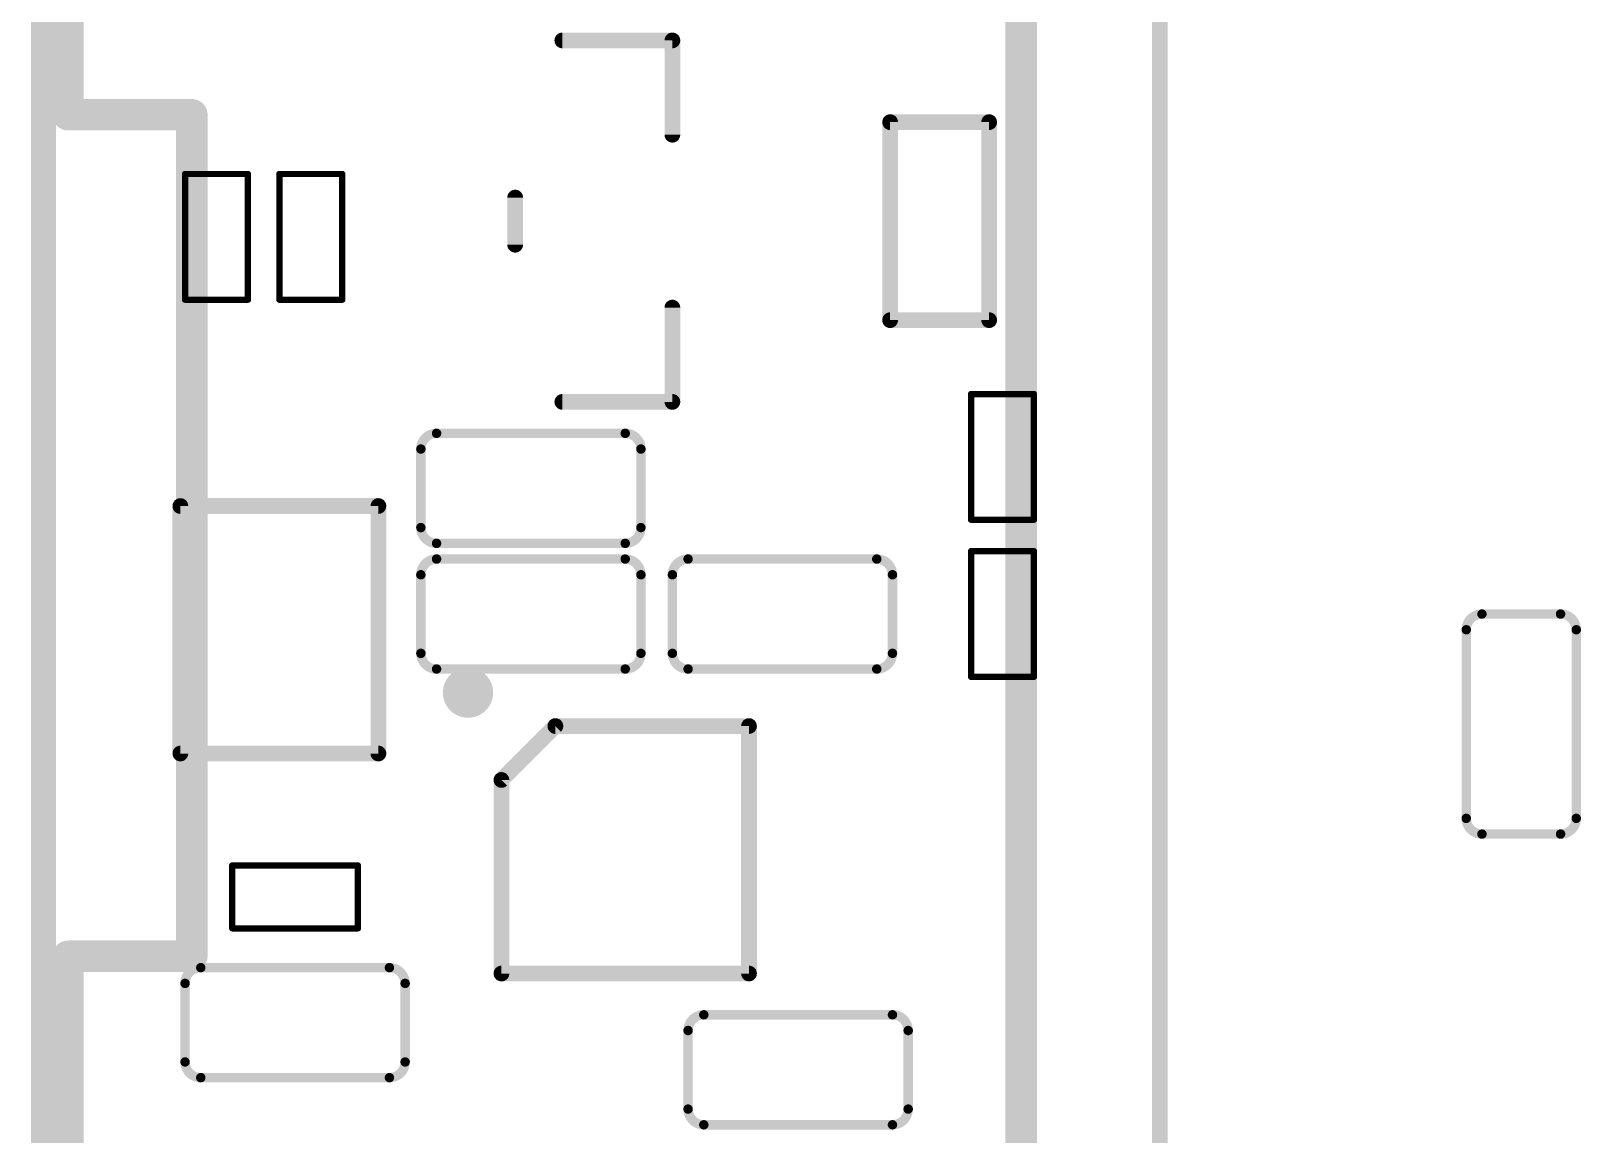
# Model space of a CAD drawing. Extents: x -0.5 to 59.7, y -5.4 to 61.3.
# Drawn here: x -0.1 to 12.42, y 9.39 to 18.3 of the extents above; entities that cross this region are included whole.
import ezdxf

# ---------------------------------------------------------------- set-up
doc = ezdxf.new("R2010")
doc.units = 0
for name, color, linetype in [('20', 213, 'CONTINUOUS'), ('21', 253, 'CONTINUOUS'), ('22', 140, 'CONTINUOUS')]:
    doc.layers.add(name, color=color, linetype=linetype)

msp = doc.modelspace()

# ---------------------------------------------------------------- linework, layer by layer
at = {"layer": '20', "const_width": 0.2032}
msp.add_lwpolyline([(0, 19.9965), (0, 6.2184)], dxfattribs=at)
at = {"layer": '21'}
for points, const_width in [([(9.017, 22.101), (9.017, 8.001)], 0.127), ([(5.08, 18.2245), (4.191, 18.2245)], 0.127), ([(5.08, 17.4625), (5.08, 18.2245)], 0.127), ([(7.639, 17.564), (6.839, 17.564)], 0.127), ([(6.839, 17.564), (6.839, 15.964)], 0.127), ([(7.639, 15.964), (7.639, 17.564)], 0.127), ([(1.143, 16.129), (1.143, 17.145)], 0.0508), ([(1.143, 17.145), (1.651, 17.145)], 0.0508), ([(1.651, 17.145), (1.651, 16.129)], 0.0508), ([(1.905, 16.129), (1.905, 17.145)], 0.0508), ([(1.905, 17.145), (2.413, 17.145)], 0.0508), ([(2.413, 17.145), (2.413, 16.129)], 0.0508), ([(3.81, 16.9545), (3.81, 16.5735)], 0.127), ([(1.651, 16.129), (1.143, 16.129)], 0.0508), ([(2.413, 16.129), (1.905, 16.129)], 0.0508), ([(5.08, 15.3035), (5.08, 16.0655)], 0.127), ([(6.839, 15.964), (7.639, 15.964)], 0.127), ([(4.191, 15.3035), (5.08, 15.3035)], 0.127), ([(7.493, 14.351), (7.493, 15.367)], 0.0508), ([(7.493, 15.367), (8.001, 15.367)], 0.0508), ([(8.001, 15.367), (8.001, 14.351)], 0.0508), ([(3.175, 15.0495), (4.699, 15.0495)], 0.0762), ([(3.048, 14.2875), (3.048, 14.9225)], 0.0762), ([(4.826, 14.9225), (4.826, 14.2875)], 0.0762), ([(2.705, 14.462), (1.105, 14.462)], 0.127), ([(1.105, 14.462), (1.105, 12.462)], 0.127), ([(2.705, 12.462), (2.705, 14.462)], 0.127), ([(8.001, 14.351), (7.493, 14.351)], 0.0508), ([(4.699, 14.1605), (3.175, 14.1605)], 0.0762), ([(3.175, 14.0335), (4.699, 14.0335)], 0.0762), ([(5.207, 14.0335), (6.731, 14.0335)], 0.0762), ([(7.493, 13.081), (7.493, 14.097)], 0.0508), ([(7.493, 14.097), (8.001, 14.097)], 0.0508), ([(8.001, 14.097), (8.001, 13.081)], 0.0508), ([(3.048, 13.2715), (3.048, 13.9065)], 0.0762), ([(4.826, 13.9065), (4.826, 13.2715)], 0.0762), ([(5.08, 13.2715), (5.08, 13.9065)], 0.0762), ([(6.858, 13.9065), (6.858, 13.2715)], 0.0762), ([(4.699, 13.1445), (3.175, 13.1445)], 0.0762), ([(6.731, 13.1445), (5.207, 13.1445)], 0.0762), ([(8.001, 13.081), (7.493, 13.081)], 0.0508), ([(3.699, 12.2483), (4.1347, 12.684)], 0.127), ([(4.1347, 12.684), (5.699, 12.684)], 0.127), ([(5.699, 12.684), (5.699, 10.684)], 0.127), ([(1.105, 12.462), (2.705, 12.462)], 0.127), ([(3.699, 10.684), (3.699, 12.2483)], 0.127), ([(1.524, 11.049), (1.524, 11.557)], 0.0508), ([(1.524, 11.557), (2.54, 11.557)], 0.0508), ([(2.54, 11.557), (2.54, 11.049)], 0.0508), ([(2.54, 11.049), (1.524, 11.049)], 0.0508), ([(1.27, 10.7315), (2.794, 10.7315)], 0.0762), ([(5.699, 10.684), (3.699, 10.684)], 0.127), ([(1.143, 9.9695), (1.143, 10.6045)], 0.0762), ([(2.921, 10.6045), (2.921, 9.9695)], 0.0762), ([(5.334, 10.3505), (6.858, 10.3505)], 0.0762), ([(5.207, 9.5885), (5.207, 10.2235)], 0.0762), ([(6.985, 10.2235), (6.985, 9.5885)], 0.0762), ([(2.794, 9.8425), (1.27, 9.8425)], 0.0762), ([(6.858, 9.4615), (5.334, 9.4615)], 0.0762)]:
    msp.add_lwpolyline(points, dxfattribs=dict(at, const_width=const_width))
for points, const_width in [([(4.191, 18.2563, 1), (4.191, 18.1928)], 0.0635), ([(5.1117, 18.2245, 1), (5.0483, 18.2245)], 0.0635), ([(5.08, 18.1928, 1), (5.08, 18.2563)], 0.0635), ([(6.8708, 17.564, 1), (6.8073, 17.564)], 0.0635), ([(6.839, 17.5957, 1), (6.839, 17.5323)], 0.0635), ([(7.6707, 17.564, 1), (7.6073, 17.564)], 0.0635), ([(7.639, 17.5323, 1), (7.639, 17.5957)], 0.0635), ([(5.0483, 17.4625, 1), (5.1117, 17.4625)], 0.0635), ([(1.1557, 17.145, 1), (1.1303, 17.145)], 0.0254), ([(1.143, 17.1577, 1), (1.143, 17.1323)], 0.0254), ([(1.6637, 17.145, 1), (1.6383, 17.145)], 0.0254), ([(1.651, 17.1323, 1), (1.651, 17.1577)], 0.0254), ([(1.9177, 17.145, 1), (1.8923, 17.145)], 0.0254), ([(1.905, 17.1577, 1), (1.905, 17.1323)], 0.0254), ([(2.4257, 17.145, 1), (2.4003, 17.145)], 0.0254), ([(2.413, 17.1323, 1), (2.413, 17.1577)], 0.0254), ([(3.8418, 16.9545, 1), (3.7782, 16.9545)], 0.0635), ([(3.7782, 16.5735, 1), (3.8418, 16.5735)], 0.0635), ([(1.143, 16.1417, 1), (1.143, 16.1163)], 0.0254), ([(1.651, 16.1163, 1), (1.651, 16.1417)], 0.0254), ([(1.905, 16.1417, 1), (1.905, 16.1163)], 0.0254), ([(2.413, 16.1163, 1), (2.413, 16.1417)], 0.0254), ([(1.1303, 16.129, 1), (1.1557, 16.129)], 0.0254), ([(1.6383, 16.129, 1), (1.6637, 16.129)], 0.0254), ([(1.8923, 16.129, 1), (1.9177, 16.129)], 0.0254), ([(2.4003, 16.129, 1), (2.4257, 16.129)], 0.0254), ([(5.1117, 16.0655, 1), (5.0483, 16.0655)], 0.0635), ([(6.839, 15.9958, 1), (6.839, 15.9322)], 0.0635), ([(6.8073, 15.964, 1), (6.8708, 15.964)], 0.0635), ([(7.6073, 15.964, 1), (7.6707, 15.964)], 0.0635), ([(7.639, 15.9322, 1), (7.639, 15.9958)], 0.0635), ([(4.191, 15.3353, 1), (4.191, 15.2718)], 0.0635), ([(5.0483, 15.3035, 1), (5.1117, 15.3035)], 0.0635), ([(5.08, 15.2718, 1), (5.08, 15.3353)], 0.0635), ([(7.5057, 15.367, 1), (7.4803, 15.367)], 0.0254), ([(7.493, 15.3797, 1), (7.493, 15.3543)], 0.0254), ([(8.0137, 15.367, 1), (7.9883, 15.367)], 0.0254), ([(8.001, 15.3543, 1), (8.001, 15.3797)], 0.0254), ([(3.175, 15.0495, 0.4142), (3.048, 14.9225)], 0.0762), ([(3.175, 15.0686, 1), (3.175, 15.0305)], 0.0381), ([(3.175, 15.0305, 1), (3.175, 15.0686)], 0.0381), ([(4.699, 15.0686, 1), (4.699, 15.0305)], 0.0381), ([(4.826, 14.9225, 0.4142), (4.699, 15.0495)], 0.0762), ([(4.699, 15.0305, 1), (4.699, 15.0686)], 0.0381), ([(3.0671, 14.9225, 1), (3.029, 14.9225)], 0.0381), ([(3.029, 14.9225, 1), (3.0671, 14.9225)], 0.0381), ([(4.8451, 14.9225, 1), (4.807, 14.9225)], 0.0381), ([(4.807, 14.9225, 1), (4.8451, 14.9225)], 0.0381), ([(1.105, 14.4938, 1), (1.105, 14.4303)], 0.0635), ([(1.1367, 14.462, 1), (1.0733, 14.462)], 0.0635), ([(2.7368, 14.462, 1), (2.6732, 14.462)], 0.0635), ([(2.705, 14.4303, 1), (2.705, 14.4938)], 0.0635), ([(3.048, 14.2875, 0.4142), (3.175, 14.1605)], 0.0762), ([(3.0671, 14.2875, 1), (3.029, 14.2875)], 0.0381), ([(3.029, 14.2875, 1), (3.0671, 14.2875)], 0.0381), ([(4.699, 14.1605, 0.4142), (4.826, 14.2875)], 0.0762), ([(4.8451, 14.2875, 1), (4.807, 14.2875)], 0.0381), ([(4.807, 14.2875, 1), (4.8451, 14.2875)], 0.0381), ([(7.493, 14.3637, 1), (7.493, 14.3383)], 0.0254), ([(7.4803, 14.351, 1), (7.5057, 14.351)], 0.0254), ([(7.9883, 14.351, 1), (8.0137, 14.351)], 0.0254), ([(8.001, 14.3383, 1), (8.001, 14.3637)], 0.0254), ([(3.175, 14.1796, 1), (3.175, 14.1415)], 0.0381), ([(3.175, 14.1415, 1), (3.175, 14.1796)], 0.0381), ([(4.699, 14.1796, 1), (4.699, 14.1415)], 0.0381), ([(4.699, 14.1415, 1), (4.699, 14.1796)], 0.0381), ([(3.175, 14.0335, 0.4142), (3.048, 13.9065)], 0.0762), ([(3.175, 14.0526, 1), (3.175, 14.0145)], 0.0381), ([(3.175, 14.0145, 1), (3.175, 14.0526)], 0.0381), ([(4.826, 13.9065, 0.4142), (4.699, 14.0335)], 0.0762), ([(4.699, 14.0526, 1), (4.699, 14.0145)], 0.0381), ([(4.699, 14.0145, 1), (4.699, 14.0526)], 0.0381), ([(5.207, 14.0335, 0.4142), (5.08, 13.9065)], 0.0762), ([(5.207, 14.0526, 1), (5.207, 14.0145)], 0.0381), ([(5.207, 14.0145, 1), (5.207, 14.0526)], 0.0381), ([(6.858, 13.9065, 0.4142), (6.731, 14.0335)], 0.0762), ([(6.731, 14.0526, 1), (6.731, 14.0145)], 0.0381), ([(6.731, 14.0145, 1), (6.731, 14.0526)], 0.0381), ([(7.5057, 14.097, 1), (7.4803, 14.097)], 0.0254), ([(7.493, 14.1097, 1), (7.493, 14.0843)], 0.0254), ([(8.0137, 14.097, 1), (7.9883, 14.097)], 0.0254), ([(8.001, 14.0843, 1), (8.001, 14.1097)], 0.0254), ([(3.0671, 13.9065, 1), (3.029, 13.9065)], 0.0381), ([(3.029, 13.9065, 1), (3.0671, 13.9065)], 0.0381), ([(4.8451, 13.9065, 1), (4.807, 13.9065)], 0.0381), ([(4.807, 13.9065, 1), (4.8451, 13.9065)], 0.0381), ([(5.0991, 13.9065, 1), (5.061, 13.9065)], 0.0381), ([(5.061, 13.9065, 1), (5.0991, 13.9065)], 0.0381), ([(6.8771, 13.9065, 1), (6.839, 13.9065)], 0.0381), ([(6.839, 13.9065, 1), (6.8771, 13.9065)], 0.0381), ([(3.048, 13.2715, 0.4142), (3.175, 13.1445)], 0.0762), ([(3.0671, 13.2715, 1), (3.029, 13.2715)], 0.0381), ([(3.029, 13.2715, 1), (3.0671, 13.2715)], 0.0381), ([(4.699, 13.1445, 0.4142), (4.826, 13.2715)], 0.0762), ([(4.8451, 13.2715, 1), (4.807, 13.2715)], 0.0381), ([(4.807, 13.2715, 1), (4.8451, 13.2715)], 0.0381), ([(5.08, 13.2715, 0.4142), (5.207, 13.1445)], 0.0762), ([(5.0991, 13.2715, 1), (5.061, 13.2715)], 0.0381), ([(5.061, 13.2715, 1), (5.0991, 13.2715)], 0.0381), ([(6.731, 13.1445, 0.4142), (6.858, 13.2715)], 0.0762), ([(6.8771, 13.2715, 1), (6.839, 13.2715)], 0.0381), ([(6.839, 13.2715, 1), (6.8771, 13.2715)], 0.0381), ([(3.175, 13.1636, 1), (3.175, 13.1255)], 0.0381), ([(3.175, 13.1255, 1), (3.175, 13.1636)], 0.0381), ([(3.429, 12.8524, 1), (3.429, 13.0556, 1), (3.429, 12.8524)], 0.2032), ([(4.699, 13.1636, 1), (4.699, 13.1255)], 0.0381), ([(4.699, 13.1255, 1), (4.699, 13.1636)], 0.0381), ([(5.207, 13.1636, 1), (5.207, 13.1255)], 0.0381), ([(5.207, 13.1255, 1), (5.207, 13.1636)], 0.0381), ([(6.731, 13.1636, 1), (6.731, 13.1255)], 0.0381), ([(6.731, 13.1255, 1), (6.731, 13.1636)], 0.0381), ([(7.493, 13.0937, 1), (7.493, 13.0683)], 0.0254), ([(7.4803, 13.081, 1), (7.5057, 13.081)], 0.0254), ([(7.9883, 13.081, 1), (8.0137, 13.081)], 0.0254), ([(8.001, 13.0683, 1), (8.001, 13.0937)], 0.0254), ([(4.1347, 12.7158, 1), (4.1347, 12.6523)], 0.0635), ([(4.1572, 12.6615, 1), (4.1123, 12.7065)], 0.0635), ([(5.7307, 12.684, 1), (5.6673, 12.684)], 0.0635), ([(5.699, 12.6523, 1), (5.699, 12.7158)], 0.0635), ([(1.105, 12.4938, 1), (1.105, 12.4302)], 0.0635), ([(2.705, 12.4302, 1), (2.705, 12.4938)], 0.0635), ([(1.0733, 12.462, 1), (1.1367, 12.462)], 0.0635), ([(2.6732, 12.462, 1), (2.7368, 12.462)], 0.0635), ([(3.7308, 12.2483, 1), (3.6673, 12.2483)], 0.0635), ([(3.6765, 12.2707, 1), (3.7215, 12.2258)], 0.0635), ([(1.5367, 11.557, 1), (1.5113, 11.557)], 0.0254), ([(1.524, 11.5697, 1), (1.524, 11.5443)], 0.0254), ([(2.5527, 11.557, 1), (2.5273, 11.557)], 0.0254), ([(2.54, 11.5443, 1), (2.54, 11.5697)], 0.0254), ([(1.524, 11.0617, 1), (1.524, 11.0363)], 0.0254), ([(1.5113, 11.049, 1), (1.5367, 11.049)], 0.0254), ([(2.5273, 11.049, 1), (2.5527, 11.049)], 0.0254), ([(2.54, 11.0363, 1), (2.54, 11.0617)], 0.0254), ([(1.27, 10.7315, 0.4142), (1.143, 10.6045)], 0.0762), ([(1.27, 10.7506, 1), (1.27, 10.7125)], 0.0381), ([(1.27, 10.7125, 1), (1.27, 10.7506)], 0.0381), ([(2.794, 10.7506, 1), (2.794, 10.7125)], 0.0381), ([(2.921, 10.6045, 0.4142), (2.794, 10.7315)], 0.0762), ([(2.794, 10.7125, 1), (2.794, 10.7506)], 0.0381), ([(3.699, 10.7158, 1), (3.699, 10.6523)], 0.0635), ([(3.6673, 10.684, 1), (3.7308, 10.684)], 0.0635), ([(5.6673, 10.684, 1), (5.7307, 10.684)], 0.0635), ([(5.699, 10.6523, 1), (5.699, 10.7158)], 0.0635), ([(1.1621, 10.6045, 1), (1.124, 10.6045)], 0.0381), ([(1.124, 10.6045, 1), (1.1621, 10.6045)], 0.0381), ([(2.9401, 10.6045, 1), (2.902, 10.6045)], 0.0381), ([(2.902, 10.6045, 1), (2.9401, 10.6045)], 0.0381), ([(5.334, 10.3505, 0.4142), (5.207, 10.2235)], 0.0762), ([(5.334, 10.3696, 1), (5.334, 10.3315)], 0.0381), ([(5.334, 10.3315, 1), (5.334, 10.3696)], 0.0381), ([(6.858, 10.3696, 1), (6.858, 10.3315)], 0.0381), ([(6.985, 10.2235, 0.4142), (6.858, 10.3505)], 0.0762), ([(6.858, 10.3315, 1), (6.858, 10.3696)], 0.0381), ([(5.226, 10.2235, 1), (5.1879, 10.2235)], 0.0381), ([(5.1879, 10.2235, 1), (5.226, 10.2235)], 0.0381), ([(7.0041, 10.2235, 1), (6.966, 10.2235)], 0.0381), ([(6.966, 10.2235, 1), (7.0041, 10.2235)], 0.0381), ([(1.143, 9.9695, 0.4142), (1.27, 9.8425)], 0.0762), ([(1.1621, 9.9695, 1), (1.124, 9.9695)], 0.0381), ([(1.124, 9.9695, 1), (1.1621, 9.9695)], 0.0381), ([(2.794, 9.8425, 0.4142), (2.921, 9.9695)], 0.0762), ([(2.9401, 9.9695, 1), (2.902, 9.9695)], 0.0381), ([(2.902, 9.9695, 1), (2.9401, 9.9695)], 0.0381), ([(1.27, 9.8616, 1), (1.27, 9.8235)], 0.0381), ([(1.27, 9.8235, 1), (1.27, 9.8616)], 0.0381), ([(2.794, 9.8616, 1), (2.794, 9.8235)], 0.0381), ([(2.794, 9.8235, 1), (2.794, 9.8616)], 0.0381), ([(5.226, 9.5885, 1), (5.1879, 9.5885)], 0.0381), ([(5.1879, 9.5885, 1), (5.226, 9.5885)], 0.0381), ([(5.207, 9.5885, 0.4142), (5.334, 9.4615)], 0.0762), ([(6.858, 9.4615, 0.4142), (6.985, 9.5885)], 0.0762), ([(7.0041, 9.5885, 1), (6.966, 9.5885)], 0.0381), ([(6.966, 9.5885, 1), (7.0041, 9.5885)], 0.0381), ([(5.334, 9.4806, 1), (5.334, 9.4425)], 0.0381), ([(5.334, 9.4425, 1), (5.334, 9.4806)], 0.0381), ([(6.858, 9.4806, 1), (6.858, 9.4425)], 0.0381), ([(6.858, 9.4425, 1), (6.858, 9.4806)], 0.0381)]:
    msp.add_lwpolyline(points, format="xyb", dxfattribs=dict(at, const_width=const_width))
at = {"layer": '22'}
for points, const_width in [([(0.198, 20.324), (0.198, 17.624)], 0.254), ([(7.898, 19.224), (7.898, 9.224)], 0.254), ([(0.198, 17.624), (1.198, 17.624)], 0.254), ([(1.198, 17.624), (1.198, 10.824)], 0.254), ([(12.2555, 13.589), (11.6205, 13.589)], 0.0762), ([(11.4935, 13.462), (11.4935, 11.938)], 0.0762), ([(12.3825, 11.938), (12.3825, 13.462)], 0.0762), ([(11.6205, 11.811), (12.2555, 11.811)], 0.0762), ([(0.198, 10.824), (0.198, 8.124)], 0.254), ([(1.198, 10.824), (0.198, 10.824)], 0.254)]:
    msp.add_lwpolyline(points, dxfattribs=dict(at, const_width=const_width))
for points, const_width in [([(0.198, 17.6875, 1), (0.198, 17.5605)], 0.127), ([(0.1345, 17.624, 1), (0.2615, 17.624)], 0.127), ([(1.2615, 17.624, 1), (1.1345, 17.624)], 0.127), ([(1.198, 17.5605, 1), (1.198, 17.6875)], 0.127), ([(11.6205, 13.589, 0.4142), (11.4935, 13.462)], 0.0762), ([(11.6205, 13.6081, 1), (11.6205, 13.57)], 0.0381), ([(11.6205, 13.57, 1), (11.6205, 13.6081)], 0.0381), ([(12.2555, 13.6081, 1), (12.2555, 13.57)], 0.0381), ([(12.3825, 13.462, 0.4142), (12.2555, 13.589)], 0.0762), ([(12.2555, 13.57, 1), (12.2555, 13.6081)], 0.0381), ([(11.5126, 13.462, 1), (11.4745, 13.462)], 0.0381), ([(11.4745, 13.462, 1), (11.5126, 13.462)], 0.0381), ([(12.4016, 13.462, 1), (12.3635, 13.462)], 0.0381), ([(12.3635, 13.462, 1), (12.4016, 13.462)], 0.0381), ([(11.4935, 11.938, 0.4142), (11.6205, 11.811)], 0.0762), ([(11.5126, 11.938, 1), (11.4745, 11.938)], 0.0381), ([(11.4745, 11.938, 1), (11.5126, 11.938)], 0.0381), ([(12.2555, 11.811, 0.4142), (12.3825, 11.938)], 0.0762), ([(12.4016, 11.938, 1), (12.3635, 11.938)], 0.0381), ([(12.3635, 11.938, 1), (12.4016, 11.938)], 0.0381), ([(11.6205, 11.83, 1), (11.6205, 11.7919)], 0.0381), ([(11.6205, 11.7919, 1), (11.6205, 11.83)], 0.0381), ([(12.2555, 11.83, 1), (12.2555, 11.7919)], 0.0381), ([(12.2555, 11.7919, 1), (12.2555, 11.83)], 0.0381), ([(0.2615, 10.824, 1), (0.1345, 10.824)], 0.127), ([(0.198, 10.8875, 1), (0.198, 10.7605)], 0.127), ([(1.198, 10.7605, 1), (1.198, 10.8875)], 0.127), ([(1.1345, 10.824, 1), (1.2615, 10.824)], 0.127)]:
    msp.add_lwpolyline(points, format="xyb", dxfattribs=dict(at, const_width=const_width))

doc.saveas('drawing.dxf')
